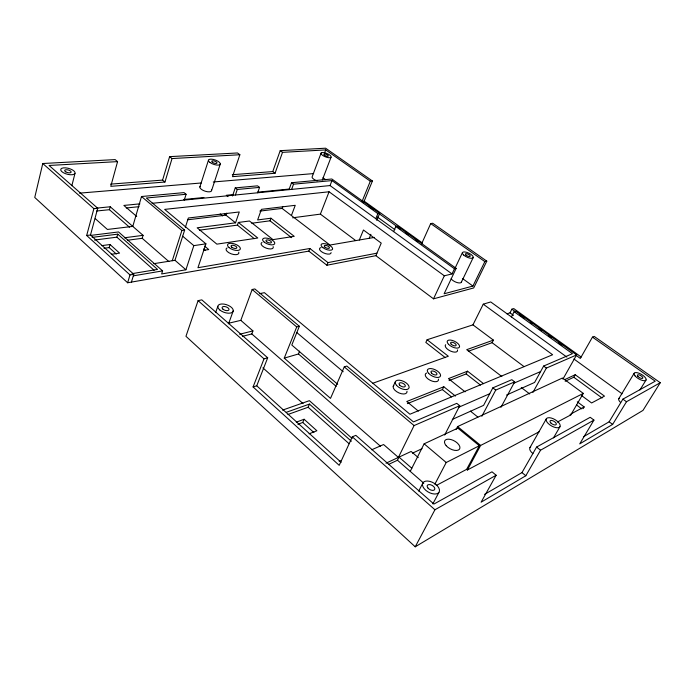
<?xml version="1.0" encoding="UTF-8"?>
<svg xmlns="http://www.w3.org/2000/svg" width="695" height="695" viewBox="0 0 695 695"><rect width="100%" height="100%" fill="white"/><g stroke="black" fill="none" stroke-linecap="round" stroke-linejoin="round"><path stroke-width="1.04" d="M164.95 182.029L162.578 180.101L169.623 156.644L172.03 158.556L164.95 182.029L110.783 186.338L117.568 161.614L115.135 159.598L42.777 163.516L34.75 197.467L127.645 282.761L308.841 251.121L326.919 265.238L375.873 255.673L433.515 298.833L473.695 287.947L486.795 261.146L432.716 223.251L430.7 223.59L421.465 244.145M71.863 185.687L74.964 173.463A7.428 3.015 15 0 0 65.565 167.851A7.428 3.015 15 0 0 63.141 172.577A7.428 3.015 15 0 0 74.964 173.463M131.424 282.101L133.779 274.273L129.991 274.907L86.675 235.483L93.895 208.648L42.777 163.516M133.779 274.273L90.489 235.014L97.726 208.265L49.084 165.471L117.568 161.614M129.513 227.23L109.419 209.699L110.227 206.78L96.431 208.144M116.308 254.022L109.167 247.576L110.027 244.518L101.739 245.639M154.142 270.312L116.89 237.169L117.75 234.154L92.174 237.377M184.253 200.099L186.086 194.287L184.019 192.611L141.511 196.52L132.788 226.396L107.395 229.454L95.267 218.664M127.645 282.761L129.991 274.907M168.885 261.581L142.197 238.298L143.074 235.344L110.227 206.78M91.132 235.353L118.55 231.948L162.604 270.894L161.64 273.952L185.912 269.782L193.827 245.63L205.92 243.841L197.945 267.714L309.866 248.497L327.979 262.597L376.933 253.171M172.256 260.729L181.899 230.462L184.644 230.097L174.975 260.295L153.725 263.692M185.304 227.517L188.345 218.004L239.28 211.966L235.527 222.817L197.154 227.804L216.875 244.145L257.793 238.003L238.35 222.452L237.412 225.137L199.404 230.175M199.865 186.964L208.448 160.215M211.567 190.647L220.28 164.02M169.623 156.644L237.508 152.97L239.871 154.742L232.504 176.652L275.046 173.272L282.526 152.335L325.729 149.912L370.313 181.204L372.416 180.995L364.171 201.15L362.069 201.411L370.313 181.204M226.683 213.157L225.997 215.172L187.763 219.776M232.512 195.981L235.249 187.893L257.541 185.843L259.556 187.389L257.663 192.784M484.554 494.388L521.962 472.6L536.583 447.067L590.211 417.295L593.947 420.093L540.545 450.204L525.828 475.745L481.105 502.19L496.143 475.241L492.008 471.818L433.932 504.066L355.84 435.357L352.322 436.816L339.212 465.337L253.084 386.95L256.742 385.803L267.688 357.795L201.837 299.866L198.084 300.64L185.956 336.302L415.228 546.8L642.997 410.389L660.25 382.702L594.182 336.406L592.453 337.127L580.334 358.42L575.947 355.267M235.405 195L237.29 189.474L259.556 187.389M215.693 312.376L217.822 306.339M232.312 174.706L272.761 171.569L280.207 150.659L325.616 148.2L372.416 180.995M228.559 323.809L233.259 310.795M251.755 223.234L269.999 220.81L270.937 218.213L294.246 236.343L272.987 239.627L249.479 221.001L238.35 222.452M228.299 323.323L240.809 320.352L252.155 289.494L254.83 288.938L299.354 326.259L291.804 345.05L337.701 384.335M259.843 211.098L282.092 208.422L282.822 206.441M288.998 189.639L291.544 182.715L331.845 179.006L379.679 213.391L376.751 220.367M291.613 189.396L293.533 184.192L331.967 180.587L377.898 213.652L379.679 213.391M291.413 215.554L295.236 205.32L261.433 209.334L257.645 219.941L270.937 218.213M242.581 336.302L251.807 333.947L252.945 330.907L240.809 320.352M321.133 152.987L312.211 176.652A5.352 1.929 21.3 0 0 317.189 180.865M322.358 179.909L331.029 157.279A5.421 1.833 21.4 0 1 322.593 155.376A5.421 1.833 21.4 0 1 324.608 152.77L325.729 149.912M152.092 203.305L330.038 185.565L331.967 180.587M253.084 386.95L264.013 358.846L267.688 357.795M292.604 217.813L320.386 214.121L329.074 191.777L444.322 275.793L452.037 273.926L454.469 268.774L456.163 268.374L444.122 293.777L472.93 286.062L484.858 261.607L486.795 261.146M308.841 251.121L309.866 248.497M444.652 435.053L459.734 405.732L456.763 403.343L413.473 421.926L346.831 366.057L344.268 366.891L330.516 398.374L284.246 358.134L296.722 326.945L299.354 326.259M326.919 265.238L327.979 262.597M284.246 358.134L298.459 353.972L299.597 351.166M359.306 240.01L363.45 230.01L381.234 243.12L375.873 255.673M375.778 218.69L377.898 213.652M369.219 238.307L370.895 234.319M287.982 414.472L308.102 407.253L309.449 404.082L351.366 441.238M297.86 424.289L302.742 422.456L304.106 419.259L316.885 430.761L309.11 433.793M393.613 231.609L395.803 226.544L397.566 226.257L456.163 268.374M433.515 298.833L444.322 275.793M393.231 386.246L395.299 381.842M455.199 267.879L462.366 252.737M566.816 357.056L490.731 301.951L483.26 304.175L472.956 324.86L427.121 339.742L425.835 342.435L445.304 357.638M461.454 282.022L473.252 257.463M385.994 463.2L398.391 457.406L414.09 425.566L459.734 405.732M388.661 464.382L397.471 460.238L399.008 457.119L411.127 451.455L418.268 457.588M407.357 403.639L442.394 389.582L443.801 386.759L455.442 396.072M410.241 471.375L424.141 443.818L457.849 428.129L479.35 445.73L466.649 469.342L436.243 485.492M449.057 380.625L466.154 373.91L467.535 371.191L483.564 383.666M468.361 351.253L492.086 342.687L493.407 340.124L472.956 324.86M506.942 313.827L510 312.837L511.885 309.179L513.761 308.58L581.211 357.022M418.711 491.07L423.125 482.512M511.407 316.929L514.109 311.708L515.716 311.186L576.589 354.945L562.924 379.105M456.111 429.397L457.579 426.574L562.464 378.002L583.305 393.396L570.786 414.915L557.381 422.056M434.87 484.18L446.216 462.505L479.35 445.73M500.939 407.339L514.665 381.859L511.833 379.696L492.842 387.853L483.598 405.359L452.297 419.433M432.863 503.849L438.884 492.451A9.339 5.299 29.4 0 0 429.823 481.383A9.339 5.299 29.4 0 0 424.228 488.724A9.339 5.299 29.4 0 0 438.884 492.451M481.835 416.279L495.726 390.086L514.665 381.859M415.228 546.8L434.94 509.756L496.143 475.241M466.649 469.342L467.405 469.985L480.636 445.434L583.305 393.396M514.109 311.708L572.419 353.685L543.638 366.048L534.62 382.432L506.542 395.047M532.926 392.414L546.374 368.081L576.589 354.945M529.972 447.571L546.392 418.711M565.191 381.277L573.783 377.237L575.217 374.727L604.485 396.124L591.593 402.97L581.402 395.429M553.498 437.885L559.97 426.721A7.88 3.605 30.1 0 0 551.396 418.069A7.88 3.605 30.1 0 0 548.147 423.411A7.88 3.605 30.1 0 0 559.97 426.721M583.14 408.651L584.156 406.923L577.31 401.806M593.947 420.093L579.734 443.87L612.651 424.41L626.482 401.745L660.25 382.702M618.785 398.704L634.161 373.276M583.426 436.781L609.141 421.796L622.894 399.139L655.237 381.19L592.453 337.127M639.939 389.964L646.072 379.983M467.405 469.985L539.198 431.743M571.029 413.89L584.156 406.923M412.456 453.183L422.021 448.683M564.731 379.626L575.217 374.727M371.703 449.778L383.579 444.531L398.391 457.406M339.16 461.558L341.115 460.698M458.5 407.348L489.74 393.726M513.735 383.266L540.614 371.547M443.801 386.759L406.775 401.502L418.373 411.11M467.535 371.191L448.431 378.627L465.111 391.841M296.287 422.16L304.106 419.259M372.937 383.206L448.336 356.248L427.121 339.742M493.407 340.124L466.719 349.672L501.833 376.534M286.305 412.309L309.449 404.082M282.517 410.128L309.397 400.676L352.139 438.467M239.619 334.269L252.945 330.907M259.443 293.716L264.378 292.664L409.937 414.237L552.621 354.745L483.26 304.175M374.449 237.403L329.96 245.048L282.092 208.422M133.301 275.846L162.604 270.894M132.128 273.639L157.522 269.408L117.75 234.154M203.522 250.365L208.735 249.557L204.591 246.082M111.296 254.309L119.566 253.11L110.027 244.518M103.989 248.289L109.167 247.576M127.706 240.227L142.197 238.298M124.431 237.777L143.074 235.344M94.529 240.053L116.89 237.169M86.675 235.483L90.489 235.014M329.074 191.777L164.663 209.386L205.92 243.841M96.692 210.993L109.419 209.699M126.255 207.987L139.052 206.684M139.886 203.844L123.866 205.433L136.724 216.475M183.662 199.508L203.948 197.502M232.747 194.643L226.309 195.286L227.995 196.607M257.437 192.202L289.633 189.014M93.895 208.648L97.726 208.265M186.086 194.287L146.367 198.014L184.644 230.097M79.456 193.149L201.394 182.967M213.269 181.977L313.619 173.585M110.514 184.132L162.578 180.101M172.03 158.556L239.871 154.742M430.7 223.59L484.858 261.607M364.171 201.15L422.612 243.128M362.069 201.411L363.815 202.671M369.054 206.441L373.423 209.586M379.54 213.982L400.502 229.063M405.741 232.834L408.365 234.719M415.349 239.74L417.973 241.625M511.885 309.179L515.395 311.708M519.782 314.861L524.169 318.023M530.311 322.437L532.066 323.705M539.094 328.752L541.726 330.646M548.746 335.694L551.378 337.588M558.398 342.644L561.908 345.163M395.803 226.544L454.469 268.774M323.001 177.755L325.625 179.649M377.359 217.022L394.899 229.689M462.41 278.46L472.93 286.062M510 312.837L513.501 315.365M573.914 359.011L622.068 393.796M330.038 185.565L452.037 273.926M280.207 150.659L282.526 152.335M622.894 399.139L626.482 401.745M573.783 377.237L602.122 398.018M543.638 366.048L546.374 368.081M291.544 182.715L293.533 184.192M272.761 171.569L275.046 173.272M609.141 421.796L612.651 424.41M576.65 405.046L581.776 408.877M320.386 214.121L355.692 240.557M492.086 342.687L524.073 366.639M570.091 414.394L570.786 414.915M521.267 387.515L529.694 393.943M235.249 187.893L237.29 189.474M492.842 387.853L495.726 390.086M269.999 220.81L291.587 237.664M466.154 373.91L480.462 385.082M536.583 447.067L540.545 450.204M224.363 213.869L235.527 222.817M470.419 411.127L477.865 417.096M237.412 225.137L254.292 238.672M442.394 389.582L451.515 396.897M220.193 213.93L222.635 215.893M521.962 472.6L525.828 475.745M457.579 426.574L480.636 445.434M141.511 196.52L181.899 230.462M252.155 289.494L296.722 326.945M344.268 366.891L414.09 425.566M203.635 248.932L205.294 250.322M182.681 236.213L193.827 245.63M296.817 332.566L343.208 371.729M424.141 443.818L446.216 462.505M298.459 353.972L336.206 386.368M174.975 260.295L185.912 269.782M399.008 457.119L411.814 468.256M397.471 460.238L423.785 483.19M251.807 333.947L380.46 446.225M198.084 300.64L264.013 358.846M352.322 436.816L434.94 509.756M308.102 407.253L349.099 443.714M262.892 367.863L303.055 403.613M302.742 422.456L313.888 432.533M256.742 385.803L341.115 462.323M532.926 453.618A7.749 3.77 30.7 0 1 530.719 446.885M620.626 402.509A6.733 2.737 30.5 0 1 619.306 398.192M331.098 252.598A6.186 2.598 21.8 0 1 323.192 252.719A6.186 2.598 21.8 0 1 321.081 247.559M273.152 246.586A6.455 2.789 20.2 0 1 266.22 248.15A6.455 2.789 20.2 0 1 261.989 242.459M238.759 252.172A6.733 3.006 19.2 0 1 231.244 253.849A6.733 3.006 19.2 0 1 227.117 247.898M457.519 349.898A6.75 3.049 26.3 0 1 450.681 351.14A6.75 3.049 26.3 0 1 445.634 344.711M438.449 379.105A7.211 3.484 26.4 0 1 430.136 380.278A7.211 3.484 26.4 0 1 426.634 373.033M407.018 391.198A7.515 3.805 25.8 0 1 398.956 392.936A7.515 3.805 25.8 0 1 393.77 385.404M211.489 189.952A6.142 2.45 18.6 0 1 205.216 191.229A6.142 2.45 18.6 0 1 200.203 186.399M324.608 152.77A5.421 1.833 21.4 0 1 331.029 157.279M461.419 281.345A5.864 2.32 25.2 0 1 457.588 282.691A5.864 2.32 25.2 0 1 451.125 278.799M635.108 375.952A6.837 2.606 30 0 0 645.577 380.478A6.837 2.606 30 0 0 639.643 373.493A6.837 2.606 30 0 0 635.108 375.952M219.75 309.909A8.071 4.014 19.1 0 0 232.877 311.768A8.071 4.014 19.1 0 0 223.981 304.097A8.071 4.014 19.1 0 0 219.75 309.909M264.256 242.173A6.464 2.771 20.3 0 0 274.586 244.006A6.464 2.771 20.3 0 0 267.228 238.194A6.464 2.771 20.3 0 0 264.256 242.173M229.15 247.646A6.742 2.98 19.3 0 0 240.062 249.522A6.742 2.98 19.3 0 0 232.599 243.45A6.742 2.98 19.3 0 0 229.15 247.646M322.862 247.62A6.194 2.58 21.9 0 0 332.523 249.357A6.194 2.58 21.9 0 0 325.156 243.737A6.194 2.58 21.9 0 0 322.862 247.62M325.052 247.212A2.789 1.164 21.9 0 0 329.404 248.002A2.789 1.164 21.9 0 0 326.094 245.465A2.789 1.164 21.9 0 0 325.052 247.212M451.194 344.173A3.049 1.364 26.2 0 0 455.99 345.58A3.049 1.364 26.2 0 0 452.958 342.435A3.049 1.364 26.2 0 0 451.194 344.173M448.536 344.329A6.768 3.032 26.3 0 0 459.178 347.448A6.768 3.032 26.3 0 0 452.419 340.454A6.768 3.032 26.3 0 0 448.536 344.329M428.685 373.415A7.228 3.466 26.4 0 0 440.109 376.655A7.228 3.466 26.4 0 0 433.037 368.949A7.228 3.466 26.4 0 0 428.685 373.415M396.541 385.36A7.532 3.788 25.8 0 0 408.556 388.714A7.532 3.788 25.8 0 0 401.441 380.565A7.532 3.788 25.8 0 0 396.541 385.36M231.791 247.203A3.032 1.338 19.3 0 0 236.7 248.063A3.032 1.338 19.3 0 0 233.355 245.326A3.032 1.338 19.3 0 0 231.791 247.203M266.698 241.764A2.91 1.251 20.3 0 0 271.345 242.598A2.91 1.251 20.3 0 0 268.044 239.984A2.91 1.251 20.3 0 0 266.698 241.764M431.578 373.163A3.258 1.555 26.4 0 0 436.721 374.64A3.258 1.555 26.4 0 0 433.55 371.165A3.258 1.555 26.4 0 0 431.578 373.163M399.642 385.065A3.388 1.703 25.8 0 0 405.055 386.585A3.388 1.703 25.8 0 0 401.866 382.919A3.388 1.703 25.8 0 0 399.642 385.065M550.9 423.012A3.545 1.625 30.1 0 0 556.226 424.515A3.545 1.625 30.1 0 0 552.386 420.614A3.545 1.625 30.1 0 0 550.9 423.012M637.854 376.316A3.075 1.173 30 0 0 642.562 378.358A3.075 1.173 30 0 0 639.904 375.213A3.075 1.173 30 0 0 637.854 376.316M465.911 255.039A2.676 0.99 25 0 0 470.107 256.377A2.676 0.99 25 0 0 467.396 253.875A2.676 0.99 25 0 0 465.911 255.039M324.504 155.237A2.441 0.825 21.4 0 0 328.309 156.097A2.441 0.825 21.4 0 0 325.425 154.073A2.441 0.825 21.4 0 0 324.504 155.237M65.764 171.856A3.345 1.355 15 0 0 71.09 172.264A3.345 1.355 15 0 0 66.868 169.736A3.345 1.355 15 0 0 65.764 171.856M222.939 309.162A3.631 1.807 19.1 0 0 228.846 310.013A3.631 1.807 19.1 0 0 224.859 306.556A3.631 1.807 19.1 0 0 222.939 309.162M427.938 488.012A4.205 2.38 29.4 0 0 434.54 489.714A4.205 2.38 29.4 0 0 430.483 484.728A4.205 2.38 29.4 0 0 427.938 488.012M446.181 445.686A8.488 4.457 28.7 0 0 459.438 449.222A8.488 4.457 28.7 0 0 451.012 439.561A8.488 4.457 28.7 0 0 446.181 445.686M212.349 162.256A2.797 1.051 18.9 0 0 216.892 163.221A2.797 1.051 18.9 0 0 213.869 160.901A2.797 1.051 18.9 0 0 212.349 162.256M209.873 162.43A6.229 2.328 18.9 0 0 219.976 164.559A6.229 2.328 18.9 0 0 213.235 159.407A6.229 2.328 18.9 0 0 209.873 162.43M463.6 254.995A5.942 2.207 25 0 0 472.93 257.949A5.942 2.207 25 0 0 466.884 252.389A5.942 2.207 25 0 0 463.6 254.995"/></g></svg>
